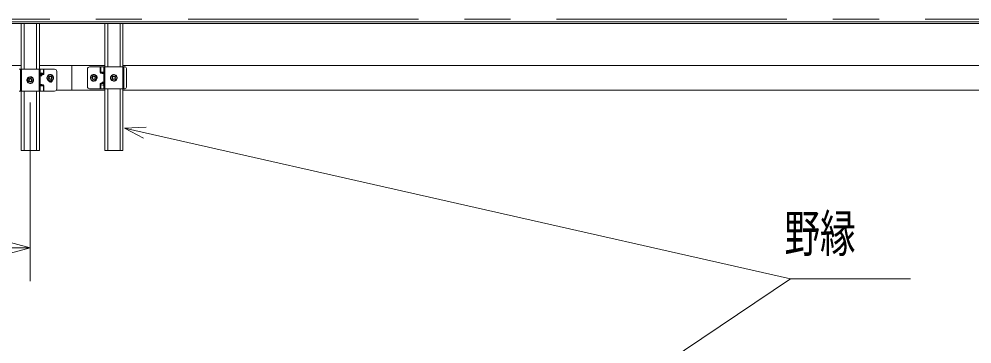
# Model space of a CAD drawing. Units: millimetres, scale not verified. Extents: x -202 to 3206, y -142 to 138.
# Drawn here: x 47.4 to 113.1, y -1.6 to 20.8 of the extents above; entities that cross this region are included whole.
import ezdxf
from ezdxf.enums import TextEntityAlignment as Align

# ---------------------------------------------------------------- set-up
doc = ezdxf.new("R2010")
doc.units = ezdxf.units.MM
doc.header["$LTSCALE"] = 0.5
doc.linetypes.add('USER1', pattern=[50.8, 31.75, -6.35, 6.35, -6.35])
doc.layers.add('0-0_0', color=7, linetype='Continuous', lineweight=18)
doc.styles.add('ＭＳ ゴシック', font='')
doc.styles.get('ＭＳ ゴシック').set_extended_font_data('MS Gothic')

# ---------------------------------------------------------------- blocks, each defined once
blk = doc.blocks.new('SYSARW-2')
at = {"layer": '0-0_0'}
for q in [(-2.8978, 0.7765), (-2.8978, -0.7765)]:
    blk.add_line((0, 0), q, dxfattribs=at)

msp = doc.modelspace()

# ---------------------------------------------------------------- linework, layer by layer
at = {"layer": '0-0_0', "linetype": 'USER1'}
for p, q in [((151.1188, 20.7934), (-176.4562, 20.7934)), ((48.1693, 8.0569), (48.1693, 15.0437))]:
    msp.add_line(p, q, dxfattribs=at)
at = {"layer": '0-0_0', "color": 8}
for p, q in [((-173.9562, 20.5934), (151.1188, 20.5934)), ((47.5593, 17.3341), (47.5593, 15.8341)), ((48.7793, 15.8341), (48.7793, 17.3341)), ((49.0696, 16.9841), (49.0696, 17.3341)), ((49.105, 17.3341), (49.105, 16.9841)), ((52.9931, 17.4934), (52.9931, 17.1434)), ((52.9931, 17.1434), (53.0285, 17.1434)), ((53.1345, 17.0434), (53.1345, 17.0934)), ((53.3188, 17.4934), (53.3188, 15.9934)), ((54.5388, 15.9934), (54.5388, 17.4934)), ((48.8543, 16.9841), (49.0696, 16.9841)), ((48.9636, 16.8841), (48.8543, 16.8841)), ((48.9636, 16.8841), (48.9636, 16.9341)), ((49.105, 16.9841), (49.0696, 16.9841)), ((53.1345, 17.0434), (53.2438, 17.0434)), ((53.1345, 16.4434), (53.1345, 16.3934)), ((53.1345, 16.4434), (53.2438, 16.4434)), ((48.9636, 16.2841), (48.8543, 16.2841)), ((48.9636, 16.2841), (48.9636, 16.2341)), ((49.105, 16.1841), (49.0696, 16.1841)), ((49.105, 15.8341), (49.105, 16.1841)), ((52.9931, 16.3434), (53.0285, 16.3434)), ((52.9931, 15.9934), (52.9931, 16.3434)), ((53.0285, 16.3434), (53.0285, 15.9934)), ((53.2438, 16.3434), (53.0285, 16.3434))]:
    msp.add_line(p, q, dxfattribs=at)
at = {"layer": '0-0_0'}
for p, q in [((47.5443, 17.3341), (47.5443, 20.4934)), ((47.7443, 17.3341), (47.7443, 20.4934)), ((48.5943, 17.3341), (48.5943, 20.4934)), ((48.7943, 17.3341), (48.7943, 20.4934)), ((53.3038, 17.4934), (53.3038, 20.4934)), ((53.5038, 17.4934), (53.5038, 20.4934)), ((54.3538, 17.4934), (54.3538, 20.4934)), ((54.5538, 17.4934), (54.5538, 20.4934)), ((-45.4462, 17.5934), (47.5443, 17.5934)), ((47.3958, 17.3341), (47.4843, 17.3341)), ((47.5593, 17.3341), (48.7793, 17.3341)), ((48.7793, 17.3341), (48.8543, 17.3341)), ((48.7943, 17.5934), (51.0438, 17.5934)), ((48.8543, 17.3341), (48.8543, 15.8341)), ((48.8543, 17.3341), (49.0696, 17.3341)), ((49.0696, 17.3341), (49.105, 17.3341)), ((49.105, 17.3341), (49.8443, 17.3341)), ((49.9943, 17.1841), (49.9943, 15.9841)), ((52.1038, 16.1434), (52.1038, 17.3434)), ((52.9931, 17.4934), (52.2538, 17.4934)), ((53.0285, 17.4934), (52.9931, 17.4934)), ((53.2438, 17.4934), (53.0285, 17.4934)), ((53.1345, 17.0934), (53.2438, 17.0934)), ((53.3188, 17.4934), (53.2438, 17.4934)), ((54.5388, 17.4934), (53.3188, 17.4934)), ((54.6138, 17.4934), (54.5388, 17.4934)), ((147.5338, 17.5934), (54.5538, 17.5934)), ((54.6138, 17.4934), (54.6138, 15.9934)), ((54.7023, 17.4934), (54.6138, 17.4934)), ((54.8084, 16.1434), (54.8084, 17.3434)), ((48.008, 16.7024), (47.9397, 16.6092)), ((47.9397, 16.6092), (47.9862, 16.5035)), ((47.9862, 16.5035), (48.0327, 16.3979)), ((48.0763, 16.7955), (48.008, 16.7024)), ((48.191, 16.7829), (48.0763, 16.7955)), ((48.3058, 16.7703), (48.191, 16.7829)), ((48.2623, 16.3727), (48.3306, 16.4658)), ((48.3523, 16.6647), (48.3058, 16.7703)), ((48.3306, 16.4658), (48.3988, 16.559)), ((48.3399, 16.4785), (48.3649, 16.4631)), ((48.3988, 16.559), (48.3523, 16.6647)), ((48.9636, 16.9341), (48.8543, 16.9341)), ((49.3734, 16.8481), (49.313, 16.7497)), ((49.313, 16.7497), (49.368, 16.6482)), ((49.3755, 16.6343), (49.3508, 16.6183)), ((49.368, 16.6482), (49.423, 16.5466)), ((49.4338, 16.9465), (49.3734, 16.8481)), ((49.423, 16.5466), (49.5384, 16.5435)), ((49.5492, 16.9434), (49.4338, 16.9465)), ((49.5384, 16.5435), (49.6539, 16.5404)), ((49.6646, 16.9403), (49.5492, 16.9434)), ((49.6539, 16.5404), (49.7143, 16.6388)), ((49.7197, 16.8387), (49.6646, 16.9403)), ((49.7143, 16.6388), (49.7747, 16.7372)), ((49.7747, 16.7372), (49.7197, 16.8387)), ((52.3734, 16.8481), (52.313, 16.7497)), ((52.313, 16.7497), (52.368, 16.6482)), ((52.3755, 16.6343), (52.3508, 16.6183)), ((52.368, 16.6482), (52.423, 16.5466)), ((52.4338, 16.9465), (52.3734, 16.8481)), ((52.423, 16.5466), (52.5384, 16.5435)), ((52.5492, 16.9434), (52.4338, 16.9465)), ((52.5384, 16.5435), (52.6539, 16.5404)), ((52.6646, 16.9403), (52.5492, 16.9434)), ((52.6539, 16.5404), (52.7143, 16.6388)), ((52.7197, 16.8387), (52.6646, 16.9403)), ((52.7143, 16.6388), (52.7747, 16.7372)), ((52.7747, 16.7372), (52.7197, 16.8387)), ((53.7675, 16.8617), (53.6993, 16.7686)), ((53.6993, 16.7686), (53.7458, 16.6629)), ((53.7582, 16.849), (53.7332, 16.8645)), ((53.7458, 16.6629), (53.7923, 16.5572)), ((53.8358, 16.9548), (53.7675, 16.8617)), ((53.7923, 16.5572), (53.9071, 16.5446)), ((53.9506, 16.9423), (53.8358, 16.9548)), ((53.9071, 16.5446), (54.0218, 16.5321)), ((54.0654, 16.9297), (53.9506, 16.9423)), ((54.0218, 16.5321), (54.0901, 16.6252)), ((54.1119, 16.824), (54.0654, 16.9297)), ((54.0901, 16.6252), (54.1584, 16.7183)), ((54.1584, 16.7183), (54.1119, 16.824)), ((47.3958, 15.8341), (47.4843, 15.8341)), ((47.4843, 15.8341), (47.5593, 15.8341)), ((47.5443, 11.7434), (47.5443, 15.8341)), ((47.5593, 15.8341), (48.7793, 15.8341)), ((47.7443, 11.7434), (47.7443, 15.8341)), ((48.0327, 16.3979), (48.1475, 16.3853)), ((48.1475, 16.3853), (48.2623, 16.3727)), ((48.5943, 11.7434), (48.5943, 15.8341)), ((48.7793, 15.8341), (48.8543, 15.8341)), ((48.7943, 11.7434), (48.7943, 15.8341)), ((48.9636, 16.2341), (48.8543, 16.2341)), ((48.8543, 15.8341), (49.0696, 15.8341)), ((49.0696, 15.8341), (49.105, 15.8341)), ((49.105, 15.8341), (49.8443, 15.8341)), ((49.9638, 15.8934), (51.0438, 15.8934)), ((53.3038, 15.8934), (51.0438, 15.8934)), ((52.9931, 15.9934), (52.2538, 15.9934)), ((53.0285, 15.9934), (52.9931, 15.9934)), ((53.2438, 15.9934), (53.0285, 15.9934)), ((53.1345, 16.3934), (53.2438, 16.3934)), ((53.3038, 11.7434), (53.3038, 15.9934)), ((54.5388, 15.9934), (53.3188, 15.9934)), ((53.5038, 11.7434), (53.5038, 15.9934)), ((54.3538, 11.7434), (54.3538, 15.9934)), ((54.6138, 15.9934), (54.5388, 15.9934)), ((54.5538, 11.7434), (54.5538, 15.9934)), ((147.5338, 15.8934), (54.5538, 15.8934)), ((54.7023, 15.9934), (54.6138, 15.9934)), ((54.6555, 13.2755), (55.9831, 12.5773)), ((47.5443, 11.7434), (47.7443, 11.7434)), ((48.5943, 11.7434), (47.7443, 11.7434)), ((48.5943, 11.7434), (48.7943, 11.7434)), ((53.3038, 11.7434), (53.5038, 11.7434)), ((54.3538, 11.7434), (53.5038, 11.7434)), ((54.3538, 11.7434), (54.5538, 11.7434)), ((48.1693, 5.0246), (-46.0712, 5.0246)), ((100.5661, 2.8957), (108.8257, 2.8957))]:
    msp.add_line(p, q, dxfattribs=at)
for points in [[(151.1188, 20.4934), (-173.9562, 20.4934), (-173.9562, 20.5934)], [(47.4843, 15.8341), (47.4843, 17.3341), (47.5593, 17.3341)], [(53.3038, 17.5934), (51.0438, 17.5934), (51.0438, 15.8934)], [(53.3188, 15.9934), (53.2438, 15.9934), (53.2438, 17.4934)], [(48.3213, 16.4532), (48.3435, 16.434), (48.2955, 16.3919), (48.2652, 16.3751)], [(49.3605, 16.662), (49.3336, 16.6501), (49.3161, 16.7114), (49.3138, 16.746)], [(52.3605, 16.662), (52.3336, 16.6501), (52.3161, 16.7114), (52.3138, 16.746)], [(53.7768, 16.8744), (53.7546, 16.8936), (53.8026, 16.9357), (53.8329, 16.9525)], [(100.5661, 2.8957), (54.6555, 13.2755), (56.1543, 13.3347)], [(48.1693, 8.0569), (48.1693, 5.0246), (48.1693, 2.7386)], [(100.5661, 2.8957), (54.3326, -28.2072), (55.3181, -27.0763)]]:
    msp.add_lwpolyline(points, dxfattribs=at)
at = {"layer": '0-0_0', "color": 8}
for points in [[(53.2438, 17.1434), (53.0285, 17.1434), (53.0285, 17.4934)], [(48.8543, 16.1841), (49.0696, 16.1841), (49.0696, 15.8341)]]:
    msp.add_lwpolyline(points, dxfattribs=at)
at = {"layer": '0-0_0'}
for centre, radius in [((48.1693, 16.5841), 0.125), ((48.1693, 16.5841), 0.085), ((49.5438, 16.7434), 0.125), ((49.5438, 16.7434), 0.085), ((52.5438, 16.7434), 0.125), ((52.5438, 16.7434), 0.105), ((53.9288, 16.7434), 0.125), ((53.9288, 16.7434), 0.085)]:
    msp.add_circle(centre, radius, dxfattribs=at)
for centre, radius, start, end in [((49.8443, 17.1841), 0.15, 0, 90), ((52.2538, 17.3434), 0.15, 90, 180), ((54.6758, 17.3622), 0.1339, 351.95053, 78.57825), ((48.1693, 16.5841), 0.23, 175.68842, 232.06194), ((48.1693, 16.5841), 0.23, 114.94023, 171.22269), ((48.1693, 16.5841), 0.2, 143.75162, 203.75162), ((48.1693, 16.5841), 0.2, 203.75162, 263.75162), ((48.1693, 16.5841), 0.2, 83.75162, 143.75162), ((48.1693, 16.5841), 0.23, 56.25783, 113.17446), ((48.1693, 16.5841), 0.2, 263.75162, 323.75162), ((48.1693, 16.5841), 0.2, 23.75162, 83.75162), ((48.1693, 16.5841), 0.23, 328.25162, 51.50044), ((48.1693, 16.5841), 0.2, 323.75162, 23.75162), ((49.5438, 16.7434), 0.23, 120.90074, 176.73221), ((49.5438, 16.7434), 0.2, 148.4545, 208.4545), ((49.5438, 16.7434), 0.23, 212.9545, 296.20331), ((49.5438, 16.7434), 0.2, 208.4545, 268.4545), ((49.5438, 16.7434), 0.2, 88.4545, 148.4545), ((49.5543, 16.5841), 0.1375, 194.90684, 270), ((49.5438, 16.7434), 0.25, 243.67712, 303.82674), ((49.5438, 16.7434), 0.23, 60.3913, 116.76482), ((49.5438, 16.7434), 0.2, 268.4545, 328.4545), ((49.5438, 16.7434), 0.2, 28.4545, 88.4545), ((49.5543, 16.5841), 0.1375, 270, 352.59737), ((49.5438, 16.7434), 0.23, 300.9607, 55.92557), ((49.5438, 16.7434), 0.2, 328.4545, 28.4545), ((52.5438, 16.7434), 0.23, 120.90074, 176.73221), ((52.5438, 16.7434), 0.2, 148.4545, 208.4545), ((52.5438, 16.7434), 0.23, 212.9545, 296.20331), ((52.5438, 16.7434), 0.2, 208.4545, 268.4545), ((52.5438, 16.7434), 0.2, 88.4545, 148.4545), ((52.5438, 16.7434), 0.23, 60.3913, 116.76482), ((52.5438, 16.7434), 0.2, 268.4545, 328.4545), ((52.5438, 16.7434), 0.2, 28.4545, 88.4545), ((52.5438, 16.7434), 0.23, 300.9607, 55.92557), ((52.5438, 16.7434), 0.2, 328.4545, 28.4545), ((53.9288, 16.7434), 0.23, 148.25162, 231.50044), ((53.9288, 16.7434), 0.2, 143.75162, 203.75162), ((53.9288, 16.7434), 0.2, 203.75162, 263.75162), ((53.9288, 16.7434), 0.2, 83.75162, 143.75162), ((53.9288, 16.7434), 0.23, 236.25783, 351.22269), ((53.9288, 16.7434), 0.23, 56.19787, 112.02934), ((53.9288, 16.7434), 0.2, 263.75162, 323.75162), ((53.9288, 16.7434), 0.2, 23.75162, 83.75162), ((53.9288, 16.7434), 0.23, 355.68842, 52.06194), ((53.9288, 16.7434), 0.2, 323.75162, 23.75162), ((48.1693, 16.5841), 0.23, 236.19786, 292.02934), ((49.8443, 15.9841), 0.15, 270, 0), ((52.2538, 16.1434), 0.15, 180, 270), ((54.6758, 16.1247), 0.1339, 281.42175, 8.04947)]:
    msp.add_arc(centre, radius, start, end, dxfattribs=at)
at = {"layer": '0-0_0', "color": 8}
for centre, major_axis, ratio, start_param, end_param in [((48.9636, 16.9841), (0.1414, 0), 0.707107, 0, 4.712389), ((53.1345, 17.1434), (-0.1414, 0), 0.707107, 6.2831853, 7.8539816), ((53.1345, 17.1434), (0.1061, 0), 0.471405, 3.1415927, 4.712389), ((48.9636, 16.9841), (0.1061, 0), 0.471405, 0, 4.712389), ((53.1345, 16.3434), (-0.1414, 0), 0.707107, 0, 4.712389), ((48.9636, 16.1841), (0.1414, 0), 0.707107, 6.2831853, 7.8539816), ((48.9636, 16.1841), (0.1061, 0), 0.471405, 6.2831853, 7.8539816), ((53.1345, 16.3434), (0.1061, 0), 0.471405, 1.5707963, 3.1415927)]:
    msp.add_ellipse(centre, major_axis=major_axis, ratio=ratio, start_param=start_param, end_param=end_param, dxfattribs=at)

# ---------------------------------------------------------------- block references
at = {"layer": '0-0_0', "xscale": 0.8, "yscale": 0.8}
msp.add_blockref('SYSARW-2', (48.1693, 5.0246), dxfattribs=at)

# ---------------------------------------------------------------- texts
at = {"layer": '0-0_0', "style": 'ＭＳ ゴシック', "width": 0.7}
msp.add_text('野縁', height=2.566, dxfattribs=at).set_placement((100.1498, 3.9706), align=Align.BOTTOM_LEFT)

doc.saveas('drawing.dxf')
